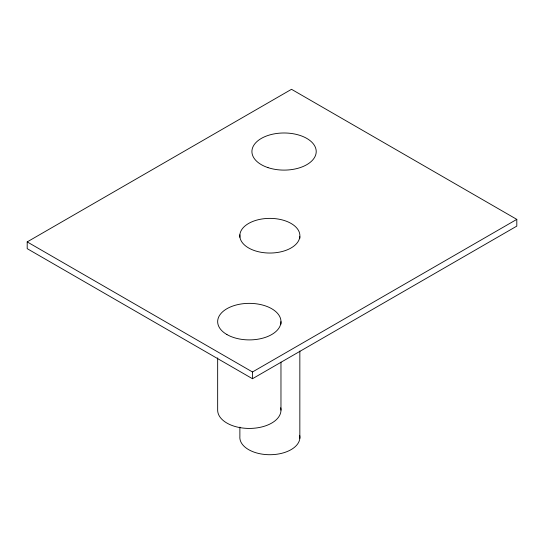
<?xml version="1.0" encoding="UTF-8"?>
<svg xmlns="http://www.w3.org/2000/svg" width="544" height="544" viewBox="0 0 544 544"><rect width="100%" height="100%" fill="white"/><g stroke="black" fill="none" stroke-linecap="round" stroke-linejoin="round"><path stroke-width="0.82" d="M27.2 241.903L291.516 89.304L516.8 219.375L516.8 226.12L252.484 378.726L27.2 248.656L27.2 241.903L252.484 371.974L516.8 219.375M299.839 236.64A30.029 17.333 0 0 1 253.47 250.233A30.029 17.333 0 0 1 256.265 220.252A30.029 17.333 0 0 1 299.839 236.64L299.839 238.333M299.839 351.036L299.839 438.314M280.969 321.626L280.969 324.156M280.969 362.1L280.969 410.156M252.484 371.974L252.484 378.726M239.877 234.777L239.877 237.313M239.877 427.128L239.877 436.451A30.029 17.333 0 0 0 270.864 454.709A30.029 17.333 0 0 0 299.662 435.295M217.661 357.884L217.661 410.156A31.654 18.272 0 0 0 251.389 428.393A31.654 18.272 0 0 0 280.697 407.769M267.988 167.62A32.15 18.564 0 0 0 316.214 151.545A32.15 18.564 0 0 0 267.988 135.47A32.15 18.564 0 0 0 267.988 167.62M226.936 334.553A31.654 18.272 0 0 0 279.888 326.359A31.654 18.272 0 0 0 241.121 303.98A31.654 18.272 0 0 0 226.936 334.553"/></g></svg>
